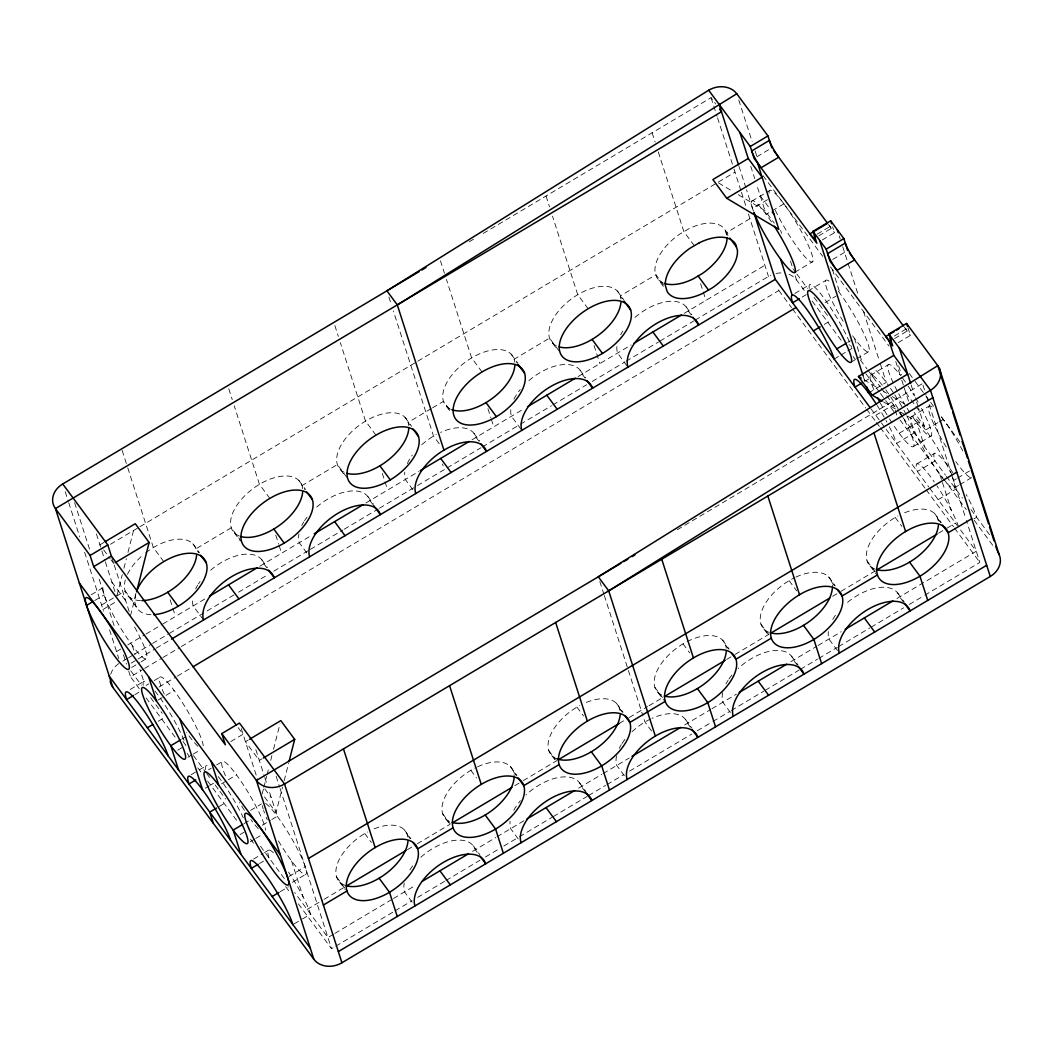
<?xml version="1.0" encoding="UTF-8"?>
<svg xmlns="http://www.w3.org/2000/svg" width="1053" height="1053" viewBox="0 0 1053 1053"><rect width="100%" height="100%" fill="white"/><g stroke="black" fill="none" stroke-linecap="round" stroke-linejoin="round"><path stroke-width="0.75" stroke-dasharray="5 3.75" d="M117.041 595.34L122.306 574.662M123.925 568.291L126.36 558.735M127.979 552.377L134.047 528.501M130.506 615.689L135.771 594.998M263.408 789.052L262.197 793.83L276.057 812.574L282.533 787.117M263.816 787.46L266.646 776.324M267.054 774.732L269.081 766.768M270.7 760.411L271.911 755.633M273.53 749.262L280.006 723.793M284.152 780.747L288.614 763.241M469.269 241.756L473.455 239.255M483.222 233.437L711.078 97.679L715.803 104.063M103.984 542.361L99.903 544.796L102.667 548.547M756.817 156.779L770.414 148.67M110.499 544.256L138.575 527.527M139.97 526.697L416.409 361.995M417.804 361.153L734.994 172.166M91.177 594.774L103.418 587.482M751.763 201.162L769.44 190.632M94.691 600.552L104.221 594.879M767.519 199.649L752.566 208.573L746.551 189.83M101.588 605.027L115.461 596.761M116.844 595.932L125.175 590.983L135.561 605.041M431.204 408.63L408.077 422.411L409.972 424.964M432.572 407.814L443.445 401.338L450.065 410.288M749.933 218.708L726.057 232.937L727.952 235.503M102.878 609.582L116.475 601.474M783.866 203.821L766.176 214.351L756.712 184.867M116.541 651.583L120.753 649.069M127.768 644.884L144.603 634.854M146.012 634.024L161.451 624.824M162.846 623.981L205.401 598.63M259.815 566.211L310.135 536.227M365.904 502.992L418.949 471.389M471.994 439.785L523.683 408.985M578.084 376.566L631.129 344.963M684.187 313.36L764.886 265.264M817.154 234.174L830.751 226.079M818.786 235.833L832.383 227.738A13.886 2.106 59.2 0 1 829.29 225.513M822.261 240.005L834.502 232.713L832.594 226.75M122.951 661.073L127.176 658.546M128.584 657.717L132.81 655.19M134.218 654.347L151.132 644.278M152.54 643.436L168.046 634.196M169.454 633.353L237.109 593.05M238.518 592.207L268.12 574.569M273.754 571.213L308.99 550.219M310.398 549.376L342.817 530.067M344.226 529.225L378.053 509.073M379.462 508.23L416.106 486.394M417.514 485.551L444.3 469.599L442.51 464.004M447.117 467.914L480.945 447.762M482.353 446.92L518.997 425.083M520.406 424.241L551.417 405.774M552.825 404.931L586.653 384.779M592.286 381.41L624.705 362.1M626.114 361.258L658.533 341.949M659.941 341.106L693.769 320.954M695.177 320.112L768.466 276.439A20.823 17.203 -17.8 0 1 770.875 275.188M131.112 663.153L136.693 659.836M138.088 659.007L154.804 649.043M156.186 648.214L170.125 639.908M131.638 667.457L139.799 662.587M141.168 661.784L146.604 658.533M794.949 272.227L812.626 261.697M139.299 688.688L130.519 676.816L143.234 669.234M144.643 668.392L161.596 658.296M163.018 657.454L179.958 647.358M181.379 646.516L778.865 290.51L777.522 286.311M832.712 259.446L846.322 251.338M130.177 689.504L143.787 681.409L139.917 669.392M794.844 293.471L809.81 284.56M146.104 685.424L148.828 683.792M154.264 680.554L159.701 677.316M808.046 291.01L825.736 280.467M134.745 694.756L140.181 691.518M802.136 297.104L806.216 294.669M159.029 687.03L175.983 676.934M177.391 676.092L191.514 667.681M157.805 700.219L164.61 696.178M165.966 695.362L174.127 690.505M825.197 302.566L836.069 296.09M158.253 721.266L165.058 717.211M824.288 324.416L831.08 320.362M181.669 739.245L185.749 736.81M847.704 342.396L850.416 340.777M177.694 750.197L183.13 746.959M834.2 359.02L839.636 355.782M840.992 354.966L846.441 351.728M847.797 350.925L851.877 348.49L849.047 344.66M894.405 336.039L906.646 328.733M187.934 757.291L192.015 754.856M193.37 754.053L200.175 749.999M851.245 362.061L855.326 359.639M856.681 358.823L868.922 351.531M894.681 338.5L908.278 330.392A13.886 2.106 59.2 0 1 905.185 328.181M898.156 342.673L910.397 335.38L908.015 327.931M230.818 741.536L243.059 734.244L237.215 726.32M248.179 740.062L245.454 741.694L259.314 760.437L262.039 758.818M191.198 774.705L198.003 770.651M199.359 769.835L206.164 765.781M208.481 769.796L211.205 768.177M216.642 764.939L222.091 761.701M870.436 375.381L888.113 364.851M864.513 381.476L872.674 376.619A41.646 6.305 59.2 0 1 871.673 372.801M205.296 788.157L209.376 785.722M210.745 784.919L213.456 783.3M868.607 392.927L886.297 382.397L879.874 362.403M221.551 783.801L226.987 780.549M228.343 779.746L236.504 774.876A41.646 6.305 59.2 0 1 265.619 830.172M677.237 529.764L922.481 383.634M219.274 806.453L226.079 802.399M875.78 415.277L893.47 404.747L894.813 408.933M250.588 810.415L261.473 803.926M911.174 416.804L928.864 406.274M244.059 823.63L249.495 820.379M899.196 433.257L916.887 422.727L924.652 446.933M240.071 834.581L244.151 832.146M262.289 825.223L270.45 820.353M271.806 819.55L277.255 816.299L268.778 789.921M937.841 422.701L925.6 429.993L918.624 408.274M939.197 421.884L943.277 419.463M250.311 841.676L254.392 839.241M255.761 838.425L262.552 834.384M913.622 446.446L931.3 435.916M253.576 859.09L263.105 853.417M264.461 852.601L268.541 850.166M916.887 463.86L934.564 453.33M259.499 863.513L263.579 861.091M288.904 876.504L305.225 866.777M953.57 480.471L956.282 478.839M957.651 478.036L969.892 470.744M292.418 882.282L306.028 874.174M954.373 487.868L958.454 485.433M959.809 484.63L972.051 477.338M280.295 891.641L288.456 886.784M938.157 499.662L955.848 489.118M307.147 909.41L322.679 900.157M324.1 899.315L345.279 886.692M407.432 849.653L415.909 844.598M417.317 843.769L449.815 824.407M514.785 785.696L521.854 781.484M523.262 780.642L557.155 760.437M619.309 723.411L627.785 718.357M629.194 717.514L647.569 706.576M648.977 705.734L661.692 698.165M726.662 659.441L733.73 655.242M735.139 654.4L769.045 634.196M832.607 596.327L839.662 592.115M841.084 591.273L874.977 571.068M938.539 533.2L945.607 528.988M947.016 528.145L955.492 523.104M294.287 923.823L301.092 919.769M302.448 918.966L310.609 914.096A41.646 6.305 59.2 0 0 288.561 872.095M973.92 518.879L976.644 517.247A41.646 6.305 59.2 0 0 966.246 494.607M333.511 934.222L327.944 937.539L294.629 892.483M334.907 933.392L392.019 899.354M393.414 898.525L415.448 885.402M472.573 851.364L495.687 837.583M497.055 836.766L524.262 820.563M578.663 788.144L601.789 774.363M603.145 773.56L629.233 758.015M684.7 724.964L710.604 709.538M711.96 708.722L736.442 694.138M790.842 661.718L816.694 646.318M818.049 645.502L841.176 631.734M896.945 598.499L976.289 551.232L958.954 527.79A41.646 6.305 59.2 0 0 936.907 485.788M298.354 903.829L331.524 948.714L334.354 947.029M335.762 946.186L393.677 911.674M395.086 910.832L412.039 900.736M417.686 897.367L444.524 881.374M445.945 880.532L479.839 860.34M485.486 856.971L498.201 849.402M503.847 846.033L517.984 837.609M519.392 836.766L551.877 817.418M553.286 816.575L587.192 796.371M588.601 795.528L605.554 785.433M606.962 784.59L623.916 774.495M629.562 771.125L691.716 734.099M697.362 730.729L711.499 722.305M712.907 721.463L729.861 711.367M731.269 710.525L763.754 691.176M765.176 690.334L799.069 670.129M800.477 669.287L817.431 659.191M818.839 658.349L837.214 647.411M838.622 646.568L869.699 628.049M871.107 627.206L903.592 607.844M909.252 604.488L923.376 596.064M924.784 595.221L979.869 562.394L966.404 520.458M718.515 182.919L732.598 191.317M738.232 194.673L764.991 210.626L774.231 223.131M864.065 379.804L878.149 388.202M883.783 391.558L886.6 393.243M892.233 396.599L907.725 405.839M883.559 401.917L899.051 411.157M900.46 411.999L906.093 415.356M907.502 416.198L924.402 426.268L914.241 412.513M828.448 224.513L834.502 232.713M904.343 327.167L910.397 335.38M763.07 175.693L822.683 256.313M830.435 266.817L888.916 345.911M909.318 373.512L914.175 380.08M915.136 381.397L924.837 394.52M925.811 395.836L929.694 401.075M930.668 402.391L933.577 406.326M941.343 416.83L961.244 443.747M760.2 195.726L770.375 209.481M905.751 392.624L915.004 405.115M915.926 406.366L919.624 411.368M792.962 268.791L795.857 272.701M796.818 274.004L807.401 288.325M814.074 297.354L828.25 316.532M860.38 359.994L867.001 368.945M867.948 370.222L880.229 386.846M881.177 388.123L885.902 394.52M886.85 395.796L898.196 411.131M899.13 412.421L901.973 416.251M902.921 417.528L945.449 475.061M946.397 476.338L962.455 498.069M970.971 509.586L990.11 535.477M788.987 274.346A20.823 17.203 -17.8 0 1 796.555 279.966L805.334 291.852M812.166 301.092L842.413 342.001M853.141 356.519L855.102 359.165M865.829 373.683L879.492 392.164M880.466 393.48L895.103 413.276M899.986 419.871L942.909 477.957M943.883 479.273L966.325 509.626M974.13 520.182L993.65 546.586M871.055 408.893L885.231 428.071M886.178 429.348L928.707 486.881M929.654 488.158L957.23 525.447M778.865 290.51L791.553 307.66M792.527 308.977L865.711 407.972M866.685 409.288L875.464 421.174M876.438 422.49L879.373 426.452M880.347 427.768L925.232 488.487M926.206 489.803L953.531 526.763M954.505 528.079L979.869 562.394M663.351 286.35L656.73 277.4L654.966 271.49A41.646 22.6 -36.5 0 1 679.698 234.135L688.952 228.712A41.646 22.6 -36.5 0 1 725.267 230.265L729.992 236.662M934.695 513.653L941.316 522.604M937.762 518.721L940.592 522.551M694.282 245.744L683.884 231.673L658.112 151.421M895.221 517.444L901.842 526.395M686.187 306.963L691.847 314.636M897.577 592.931L904.198 601.882M691.097 314.755L688.267 310.925A41.646 22.6 -36.5 0 0 632.735 319.414M903.448 602L899.657 596.88A41.646 22.6 -36.5 0 0 845.322 604.29M663.495 284.955L655.927 274.728L620.27 295.972L623.1 299.815M867.027 560.867L875.543 572.371M870.094 565.935L875.767 573.595M617.203 290.904L623.824 299.855M828.606 576.873L835.226 585.823M831.673 581.94L834.502 585.771M588.127 308.766L577.728 294.708L552.522 216.181M789.131 580.664L796.687 590.891M626.983 365.852L617.532 353.071A41.646 22.6 -36.5 0 1 616.979 345.674M837.438 650.53L828.935 639.026A41.646 22.6 -36.5 0 1 828.369 631.629M580.085 370.182L585.758 377.856M791.487 656.137L798.108 665.088M585.007 377.974L582.164 374.131A41.646 22.6 -36.5 0 0 526.645 382.634M797.345 665.206L793.567 660.099A41.646 22.6 -36.5 0 0 738.048 668.589M558.998 350.899L549.534 338.118L514.18 359.191L517.01 363.022M760.937 624.074L768.506 634.301M552.601 343.186L556.379 348.293M764.004 629.141L768.729 635.538M511.113 354.124L517.734 363.074M722.516 640.079L729.137 649.03M725.57 645.147L728.413 648.99M482.037 371.985L471.639 357.915L446.433 279.4M683.042 643.87L689.649 652.821M520.893 429.071L511.442 416.277A41.646 22.6 -36.5 0 1 511.087 407.511M730.4 712.473L722.845 702.233A41.646 22.6 -36.5 0 1 722.792 692.084M473.995 433.402L479.668 441.062M685.398 719.357L692.018 728.307M478.918 441.181L476.074 437.35A41.646 22.6 -36.5 0 0 440.575 432.401M690.307 727.149L687.477 723.306A41.646 22.6 -36.5 0 0 651.978 718.357M654.848 687.293L662.403 697.52M446.511 406.405L451.237 412.789M657.914 692.361L663.574 700.034M439.206 443.747L433.533 436.074L393.374 311.004M651.557 730.979L644.936 722.042L643.436 717.356M405.023 417.343L411.644 426.294M616.426 703.299L623.034 712.249M619.48 708.366L622.323 712.197M375.947 435.192L365.549 421.134L340.33 342.607M576.939 707.09L583.559 716.04M412.908 489.724L405.352 479.497A41.646 22.6 -36.5 0 1 404.786 472.099M624.311 775.679L616.742 765.452A41.646 22.6 -36.5 0 1 616.689 755.304M367.905 496.608L373.578 504.282M579.308 782.576L585.916 791.514M372.815 504.4L369.985 500.57A41.646 22.6 -36.5 0 0 314.452 509.06M585.165 791.645L581.388 786.525A41.646 22.6 -36.5 0 0 525.855 795.015M346.806 477.338L337.355 464.544L301.987 485.617L304.83 489.461M548.758 750.513L555.365 759.463M340.422 469.612L345.147 476.009M551.811 755.567L556.537 761.964M298.934 480.55L305.541 489.5M510.323 766.518L516.944 775.469M513.39 771.573L516.22 775.416M269.844 498.411L259.446 484.341L234.24 405.826M470.849 770.309L476.522 777.97M306.818 552.93L299.249 542.703A41.646 22.6 -36.5 0 1 298.907 533.95M518.221 838.899L510.652 828.672A41.646 22.6 -36.5 0 1 510.1 821.274M261.815 559.827L267.488 567.501M473.205 845.783L479.826 854.733M266.725 567.62L263.895 563.776A41.646 22.6 -36.5 0 0 209.547 571.187M477.18 852.298L475.285 849.745A41.646 22.6 -36.5 0 0 419.765 858.234M241.663 541.821L231.265 527.764L195.897 548.837L198.727 552.667M442.668 813.719L450.223 823.946M234.319 532.831L239.992 540.505M445.722 818.786L450.447 825.183M192.831 543.769L199.451 552.72M404.234 829.725L410.854 838.675M407.3 834.792L410.13 838.622M163.755 561.618L153.356 547.56L127.65 467.493M364.759 833.515L371.38 842.466M203.558 619.98L193.16 605.923A41.646 22.6 -36.5 0 1 192.607 598.525M412.118 902.105L404.563 891.878A41.646 22.6 -36.5 0 1 404.207 883.125M103.602 549.798L110.065 558.551M110.986 559.801L113.763 563.552M336.565 876.938L345.081 888.442M128.229 596.037L138.627 610.108M339.632 882.006L345.305 889.667M111.855 582.046L125.715 600.789M264.803 788.934L271.279 797.687M130.783 670.853L141.378 685.174M150.618 697.678L162.175 713.302M183.011 741.496L185.854 745.34A41.646 6.305 59.2 0 0 184.578 741.746M193.41 755.567L205.704 772.178M206.638 773.468L210.429 778.575M215.154 784.972L218.932 790.079M219.88 791.356L225.553 799.03M260.512 846.336L286.034 880.861M146.13 697.928L176.377 738.851M187.118 753.369L189.066 756.001M197.846 767.887L201.755 773.165M207.612 781.089L237.86 821.998M250.535 839.162L255.418 845.756M285.666 886.679L290.549 893.273M922.981 385.201L925.982 394.572M926.482 396.125L952.057 475.785M952.557 477.338L965.917 518.918M911.148 384.99L914.636 395.849M916.623 402.062L918.124 406.721M898.643 365.931L901.565 375.013M895.787 361.587L901.276 378.659M901.776 380.212L903.764 386.412M904.264 387.965L909.581 404.536M839.254 235.885L840.241 238.978M842.729 246.705L858.603 296.183M863.565 311.635L879.373 360.863M895.261 410.328L897.051 415.922M832.383 269.45L840.149 293.655M854.496 338.342L862.275 362.548M863.105 375.789L865.105 382.028M738.745 99.943L752.145 141.681M755.133 150.948L757.607 158.687M780.615 230.344L781.602 233.411M790.5 261.105L792.475 267.251M795.199 275.781L796.555 279.966M750.736 166.242L754.725 178.655M739.022 166.4L746.037 188.263M711.078 97.679L717.054 116.291M717.554 117.844L733.493 167.506M733.994 169.059L740.97 190.777M741.47 192.33L745.958 206.296M748.446 214.062L768.466 276.439M652.136 132.796L655.124 142.102M700.561 283.612L705.944 300.381M546.046 196.003L549.534 206.875M594.024 345.45L599.855 363.601M599.802 581.48L603.817 593.971M604.317 595.537L627.891 668.931M628.391 670.498L642.935 715.79M440.444 260.775L444.432 273.188M487.934 408.656L490.843 417.738M491.33 419.252L493.765 426.82M388.899 297.038L391.387 304.791M334.854 325.535L338.342 336.407M382.318 473.389L387.662 490.027M228.764 388.754L232.252 399.613M275.741 535.082L278.663 544.164M279.15 545.678L281.572 553.246M276.136 776.193L279.65 787.117M280.151 788.684L331.524 948.714M255.826 749.578L264.303 775.956M264.803 777.509L266.791 783.722M241.269 728.65L257.406 778.93M122.174 450.421L127.15 465.939M170.138 599.815L175.482 616.453M111.855 557.59L113.29 562.065M114.264 565.106L129.545 612.714M96.415 533.937L101.391 549.455M101.891 551.009L104.879 560.314M105.379 561.868L116.159 595.445M132.191 645.357L135.087 654.361M74.631 502.729L90.176 551.153M99.206 579.268L114.093 625.64M123.477 654.874L126.439 664.101M128.729 671.222L130.519 676.816M65.22 491.738L68.208 501.057M68.708 502.61L79.673 536.74M84.648 552.259L103.589 611.227M109.565 629.852L118.778 658.559M939.947 474.679L941.948 480.931M942.448 482.498L951.464 510.639M291.602 860.999L303.119 896.945M725.267 230.265L726.702 235.095M776.035 273.477A20.823 17.203 -17.8 0 1 784.024 273.109M110.67 674.315A20.823 17.203 -17.8 0 1 120.121 662.745M875.951 370.538A41.646 6.305 59.2 0 1 888.785 385.859M890.483 388.32A41.646 6.305 59.2 0 1 893.931 393.519M894.8 394.862A41.646 6.305 59.2 0 1 903.092 408.827M903.856 410.222A41.646 6.305 59.2 0 1 906.067 414.369M906.765 415.711A41.646 6.305 59.2 0 1 914.254 432.875L896.577 443.405A41.646 6.305 59.2 0 0 889.087 426.254M952.86 472.692A41.646 6.305 59.2 0 0 935.051 461.003L917.374 471.533A41.646 6.305 59.2 0 1 934.327 481.998M809.296 288.417A41.646 6.305 59.2 0 1 825.46 300.144A41.646 6.305 59.2 0 1 851.508 347.358M921.493 408.432A41.646 6.305 59.2 0 1 931.036 436.153A41.646 6.305 59.2 0 1 911.253 414.685M909.621 412.197A41.646 6.305 59.2 0 1 907.146 408.301M905.527 405.668A41.646 6.305 59.2 0 1 897.933 392.321M897.235 391.018A41.646 6.305 59.2 0 1 893.905 384.345M893.247 382.95A41.646 6.305 59.2 0 1 900.749 375.671M902.539 378.04A41.646 6.305 59.2 0 1 906.264 383.266M908.16 386.082A41.646 6.305 59.2 0 1 913.886 395.099M915.491 397.758A41.646 6.305 59.2 0 1 918.598 403.141M838.372 291.299A41.646 6.305 59.2 0 1 868.12 344.12A41.646 6.305 59.2 0 1 852.667 335.815M843.15 321.283A41.646 6.305 59.2 0 1 830.725 282.586M970.234 477.496A41.646 6.305 59.2 0 1 955.795 461.622M946.265 447.091A41.646 6.305 59.2 0 1 932.655 407.366M941.5 417.093A41.646 6.305 59.2 0 1 963.6 452.461M769.098 193.212A41.646 6.305 59.2 0 1 796.476 222.946A41.646 6.305 59.2 0 1 809.56 261.131A41.646 6.305 59.2 0 1 773.955 207.362M407.327 463.531A41.646 22.6 -36.5 0 1 412.289 455.12M421.74 444.761A41.646 22.6 -36.5 0 1 436.337 434.494M513.969 399.126A41.646 22.6 -36.5 0 1 520.221 389.518M301.79 525.552A41.646 22.6 -36.5 0 1 303.777 521.933M304.541 520.735A41.646 22.6 -36.5 0 1 307.094 517.128M620.678 334.709A41.646 22.6 -36.5 0 1 622.823 331.09M195.7 588.772A41.646 22.6 -36.5 0 1 197.688 585.152M198.451 583.954A41.646 22.6 -36.5 0 1 200.096 581.546M450.276 409.051A41.646 22.6 -36.5 0 1 465.966 361.653A41.646 22.6 -36.5 0 1 514.812 362.285M556.366 345.832A41.646 22.6 -36.5 0 1 572.055 298.433A41.646 22.6 -36.5 0 1 620.901 299.078M663.048 282.888A41.646 22.6 -36.5 0 1 656.73 277.4M344.186 472.257A41.646 22.6 -36.5 0 1 359.876 424.859A41.646 22.6 -36.5 0 1 408.722 425.504M239.584 536.109A41.646 22.6 -36.5 0 1 252.694 488.882A41.646 22.6 -36.5 0 1 302.619 488.71M145.656 552.812A41.646 22.6 -36.5 0 1 196.529 551.93M140.602 600.605A41.646 22.6 -36.5 0 1 125.307 580.058M127.452 574.359A41.646 22.6 -36.5 0 1 143.261 554.76M134.639 627.101A41.646 6.305 59.2 0 1 144.787 658.691A41.646 6.305 59.2 0 1 115.382 618.914A41.646 6.305 59.2 0 1 105.234 587.324M197.911 746.261A41.646 6.305 59.2 0 1 186.644 732.664M164.215 694.045A41.646 6.305 59.2 0 1 173.232 689.294A41.646 6.305 59.2 0 1 203.242 745.8M258.261 828.632A41.646 6.305 59.2 0 1 250.851 819.576M244.414 810.297A41.646 6.305 59.2 0 1 239.492 802.518M225.447 775.837A41.646 6.305 59.2 0 1 236.504 774.876M143.261 685.266A41.646 6.305 59.2 0 1 147.538 683.002M154.909 690.979A41.646 6.305 59.2 0 1 184.051 740.43M205.651 769.638A41.646 6.305 59.2 0 1 209.916 767.387M218.261 776.587A41.646 6.305 59.2 0 1 243.322 817.786M269.028 857.84A41.646 6.305 59.2 0 1 274.188 853.496M265.567 803.452A41.646 6.305 59.2 0 1 294.221 843.032A41.646 6.305 59.2 0 1 304.83 874.543A41.646 6.305 59.2 0 1 277.86 839.925M267.344 819.853A41.646 6.305 59.2 0 1 266.198 817.26M264.5 813.008A41.646 6.305 59.2 0 1 263.632 810.52M263.211 809.125A41.646 6.305 59.2 0 1 262.487 805.69M374.157 828.829A41.646 22.6 -36.5 0 1 407.932 837.885M344.897 885.283A41.646 22.6 -36.5 0 1 338.171 861.828A41.646 22.6 -36.5 0 1 367.418 832.015M477.562 766.768A41.646 22.6 -36.5 0 1 514.048 778.075M449.486 821.432A41.646 22.6 -36.5 0 1 445.235 796.476A41.646 22.6 -36.5 0 1 476.206 767.413M586.337 702.404A41.646 22.6 -36.5 0 1 620.112 711.459M557.076 758.858A41.646 22.6 -36.5 0 1 550.35 735.389A41.646 22.6 -36.5 0 1 579.598 705.589M687.043 641.659A41.646 22.6 -36.5 0 1 726.215 648.253M661.679 695.006A41.646 22.6 -36.5 0 1 656.888 671.195A41.646 22.6 -36.5 0 1 685.687 642.369M619.282 748.301A41.646 22.6 -36.5 0 1 621.27 744.682M622.033 743.484A41.646 22.6 -36.5 0 1 625.521 738.679M631.945 731.796A41.646 22.6 -36.5 0 1 650.557 719.015M513.798 810.31A41.646 22.6 -36.5 0 1 520.406 800.728M409.841 869.91A41.646 22.6 -36.5 0 1 413.342 865.118M795.844 577.123A41.646 22.6 -36.5 0 1 832.318 588.443M769.269 632.432A41.646 22.6 -36.5 0 1 763.043 607.831A41.646 22.6 -36.5 0 1 794.488 577.768M904.619 512.758A41.646 22.6 -36.5 0 1 938.394 521.814M875.359 569.212A41.646 22.6 -36.5 0 1 868.633 545.744A41.646 22.6 -36.5 0 1 897.88 515.944M725.991 683.884A41.646 22.6 -36.5 0 1 728.123 680.264M728.926 679.067A41.646 22.6 -36.5 0 1 732.598 674.289M832.752 619.467A41.646 22.6 -36.5 0 1 835.871 614.649M900.157 412.342A41.646 6.305 59.2 0 1 913.767 446.222A41.646 6.305 59.2 0 1 893.576 425.215M891.93 422.727A41.646 6.305 59.2 0 1 889.469 418.831M887.047 414.882A41.646 6.305 59.2 0 1 880.242 402.865M873.793 389.531A41.646 6.305 59.2 0 1 883.072 386.214M885.757 389.807A41.646 6.305 59.2 0 1 899.38 410.986M951.622 475.193A41.646 6.305 59.2 0 1 945.081 481.208M944.278 480.247A41.646 6.305 59.2 0 1 914.373 430.532A41.646 6.305 59.2 0 1 920.204 423.174A41.646 6.305 59.2 0 1 950.451 472.455M753.421 211.061A41.646 6.305 59.2 0 1 771.81 222.394M877.11 405.392A41.646 6.305 59.2 0 1 886.929 422.148M151 614.676A41.646 22.6 -36.5 0 1 136.719 591.049"/><path stroke-width="1.5" d="M136.574 591.812L149.131 542.479L135.271 523.723L105.339 541.558M289.009 761.648L294.682 739.364L280.822 720.621L249.535 739.259M771.783 147.868L767.953 135.942L736.758 93.756A20.823 17.203 -17.8 0 0 708.682 90.229L386.899 290.825L397.297 304.896L443.932 450.144A41.646 22.6 -36.5 0 0 415.751 493.554M397.297 304.896L736.758 93.756M627.14 779.523A41.646 22.6 -36.5 0 1 655.335 736.1L608.7 590.851L930.483 390.255A20.823 17.203 -17.8 0 0 937.762 365.654L906.58 323.455L888.89 333.998L892.72 345.911L830.001 261.065L826.171 249.14L812.995 231.331L830.685 220.801L843.848 238.61L847.678 250.522M997.56 551.864A20.823 17.203 -17.8 0 1 990.268 576.465L341.922 962.771A20.823 17.203 -17.8 0 1 313.847 959.244L112.842 687.346L55.44 508.586A20.823 17.203 -17.8 0 1 62.732 483.985L419.015 271.7M421.805 270.042L425.991 267.541M812.995 231.331L816.825 243.243L754.093 158.398L750.276 146.485L767.953 135.942M739.877 132.415L748.249 158.49L712.881 179.563L726.741 198.306L778.851 229.383L757.568 163.083M341.922 962.771L284.534 784.011L239.479 723.069L221.788 733.599L225.381 744.774L93.691 566.632L90.097 555.457L107.788 544.928L62.732 483.985M93.691 566.632L111.368 556.102L107.788 544.928M115.119 562.736L149.131 542.479M726.741 198.306L762.109 177.233L748.249 158.49M86.53 605.409L93.335 601.368M209.481 596.195L257.09 567.83M314.215 533.792L363.18 504.624M420.305 470.586L469.269 441.404M527.764 406.55L575.372 378.185M633.853 343.344L681.462 314.979M171.521 639.079L775.284 279.335L754.04 213.18M826.171 249.14L843.848 238.61M133.389 695.559L126.584 699.613A41.646 6.305 59.2 0 1 140.207 705.392A41.646 6.305 59.2 0 1 168.164 755.87M799.411 298.723L792.606 302.777A41.646 6.305 59.2 0 1 806.229 308.555A41.646 6.305 59.2 0 1 834.2 359.02M192.936 666.839L796.081 307.463M147.381 727.741L152.817 724.503M813.403 330.892L820.208 326.851M180.313 740.048L170.797 745.721L178.562 769.94M836.819 348.885L846.336 343.212M893.958 331.669L885.784 336.539A13.886 2.106 59.2 0 0 890.325 338.461M896.669 330.05L899.394 328.431M882.151 401.075L872.292 395.204L858.432 376.447L893.8 355.374L889.259 341.225M195.766 779.944L188.961 783.998A41.646 6.305 59.2 0 1 202.584 789.776A41.646 6.305 59.2 0 1 230.554 840.255M861.788 383.095L854.983 387.149A41.646 6.305 59.2 0 1 876.254 404.049M263.395 758.002L294.682 739.364M872.292 395.204L907.66 374.131L893.8 355.374M620.849 563.355L256.445 780.484L313.847 959.244M623.679 561.67L627.904 559.156M632.129 556.629L634.946 554.957M216.563 808.072L209.758 812.126L213.338 823.301M932.879 397.692L284.534 784.011A20.823 17.203 -17.8 0 1 256.445 780.484L221.788 733.599M242.69 824.433L233.174 830.106L240.94 854.312M258.143 864.329L251.338 868.383A41.646 6.305 59.2 0 1 264.961 874.161A41.646 6.305 59.2 0 1 292.931 924.639M308.437 858.498L956.782 472.178M272.135 896.511L278.94 892.457M346.7 885.849L406.024 850.495M452.632 822.722L511.955 787.368M558.577 759.595L619.309 723.411M664.509 696.481L725.254 660.284M770.454 633.353L829.777 598.012M876.386 570.226L937.131 534.042M323.389 905.053L346.964 890.996M453.053 827.79L417.699 848.863A41.646 22.6 -36.5 0 1 370.867 899.815A41.646 22.6 -36.5 0 1 358.428 861.117A41.646 22.6 -36.5 0 1 417.699 848.863L412.973 842.466M559.156 764.57L523.789 785.643A41.646 22.6 -36.5 0 1 476.956 836.595A41.646 22.6 -36.5 0 1 464.531 797.898A41.646 22.6 -36.5 0 1 523.789 785.643L518.115 777.97M665.246 701.351L629.878 722.424A41.646 22.6 -36.5 0 1 583.046 773.389A41.646 22.6 -36.5 0 1 570.621 734.678A41.646 22.6 -36.5 0 1 629.878 722.424L625.153 716.04M771.336 638.144L735.968 659.217A41.646 22.6 -36.5 0 1 689.136 710.17A41.646 22.6 -36.5 0 1 676.71 671.472A41.646 22.6 -36.5 0 1 735.968 659.217L731.243 652.821M877.425 574.925L842.071 595.998A41.646 22.6 -36.5 0 1 795.239 646.963A41.646 22.6 -36.5 0 1 782.8 608.252A41.646 22.6 -36.5 0 1 842.071 595.998L837.346 589.601M971.735 518.734L948.161 532.779A41.646 22.6 -36.5 0 1 901.329 583.744A41.646 22.6 -36.5 0 1 888.903 545.046A41.646 22.6 -36.5 0 1 948.161 532.779L942.488 525.118M422.24 881.348L468.493 853.786M526.974 818.944L574.583 790.579M631.997 756.37L680.541 727.439M739.167 692.519L786.762 664.153M845.256 629.299L892.865 600.934M338.342 951.596L986.687 565.29M858.432 376.447L861.249 378.132M773.507 150.21L827.579 223.341L809.889 233.871A13.886 2.106 59.2 0 0 814.43 235.806M849.416 252.865L903.474 325.996M708.682 90.229L750.276 146.485M888.89 333.998L930.483 390.255L990.268 576.465M719.581 109.183L721.476 111.736L55.44 508.586L90.097 555.457M772.218 211.982L774.06 214.483M775.284 279.335L870.107 407.603M729.847 238.057L736.455 247.007M698.113 275.991L708.511 290.049M909.568 562.144L919.967 576.202L927.746 600.407M692.992 317.322L698.652 324.982A41.646 22.6 -36.5 0 0 656.124 323.719A41.646 22.6 -36.5 0 0 627.93 367.128M904.382 603.277L910.055 610.951A41.646 22.6 -36.5 0 0 867.514 609.674A41.646 22.6 -36.5 0 0 839.333 653.084M652.899 331.998L663.298 346.055M864.302 617.953L874.701 632.011M624.047 301.092L630.668 310.043A41.646 22.6 -36.5 0 1 583.836 360.995A41.646 22.6 -36.5 0 1 571.41 322.297A41.646 22.6 -36.5 0 1 630.668 310.043M592.076 339.395L602.474 353.453M803.478 625.35L813.877 639.421L821.643 663.627M586.89 380.528L592.563 388.202A41.646 22.6 -36.5 0 0 550.021 386.925A41.646 22.6 -36.5 0 0 521.84 430.348M798.292 666.483L803.965 674.157A41.646 22.6 -36.5 0 0 761.424 672.88A41.646 22.6 -36.5 0 0 733.243 716.303M546.81 395.204L557.208 409.275M758.199 681.173L768.598 695.23M517.958 364.299L524.578 373.249A41.646 22.6 -36.5 0 1 477.746 424.214A41.646 22.6 -36.5 0 1 465.308 385.503A41.646 22.6 -36.5 0 1 524.578 373.249M485.986 402.601L496.384 416.672M697.389 688.57L707.787 702.627L715.553 726.833M608.7 590.851L598.301 576.794L937.762 365.654L951.662 408.933M480.8 443.747L486.473 451.421A41.646 22.6 -36.5 0 0 443.932 450.144M692.203 729.703L697.876 737.376A41.646 22.6 -36.5 0 0 655.335 736.1M440.707 458.424L451.105 472.481M412.815 428.795L418.475 436.469A41.646 22.6 -36.5 0 1 371.643 487.434A41.646 22.6 -36.5 0 1 359.218 448.723A41.646 22.6 -36.5 0 1 418.475 436.469M379.896 465.821L390.294 479.892M591.299 751.776L601.684 765.847L609.463 790.053M373.762 505.677L380.383 514.627A41.646 22.6 -36.5 0 0 337.842 513.351A41.646 22.6 -36.5 0 0 309.648 556.774M586.113 792.922L591.786 800.583A41.646 22.6 -36.5 0 0 549.245 799.319A41.646 22.6 -36.5 0 0 521.051 842.729M334.617 521.643L345.015 535.701M546.02 807.598L556.418 821.656M306.713 492.014L312.386 499.688A41.646 22.6 -36.5 0 1 265.553 550.64A41.646 22.6 -36.5 0 1 253.128 511.942A41.646 22.6 -36.5 0 1 312.386 499.688M273.806 529.04L284.192 543.098M485.196 814.996L495.594 829.053L503.373 853.272M268.62 570.173L274.293 577.847A41.646 22.6 -36.5 0 0 231.752 576.57A41.646 22.6 -36.5 0 0 203.558 619.98M480.01 856.128L485.683 863.802A41.646 22.6 -36.5 0 0 443.155 862.525A41.646 22.6 -36.5 0 0 414.961 905.949M228.527 584.849L238.926 598.92M439.93 870.805L450.329 884.875M200.623 555.221L206.296 562.894M167.703 592.247L178.102 606.317M379.106 878.215L389.505 892.273L397.271 916.479M111.368 556.102L236.241 725.004M79.357 583.072L280.361 854.97M109.249 676.171L310.253 948.069M939.46 368.603L999.244 554.813M952.662 412.026L960.099 435.218M962.087 441.404L963.574 446.038M964.074 447.591L967.417 458.016M968.378 460.99L970.774 468.44M971.248 469.928L988.53 523.775M989.517 526.842L993.966 540.689M995.756 546.283L997.112 550.469M906.58 323.455L907.528 326.443M899.288 348.056L910.648 383.437M837.267 229.699L838.254 232.792M830.685 220.801L831.633 223.776M819.589 240.242L863.105 375.789M866.606 386.701L868.607 392.927M873.937 432.822L905.619 531.515M780.536 259.038L792.132 295.09M719.081 104.286L738.522 164.834M767.834 496.029L799.53 594.721M661.745 559.248L693.44 657.941M555.655 622.455L587.337 721.147M449.565 685.674L481.247 784.367M343.462 748.894L375.158 847.586M211.048 761.214L218.827 785.42M179.866 719.015L202.584 789.776M148.67 676.829L156.449 701.035M112.842 687.346A20.823 17.203 -17.8 0 1 110.21 681.159M514.825 365.694A41.646 22.6 -36.5 0 1 490.54 399.666A41.646 22.6 -36.5 0 1 451.776 409.683M620.915 302.474A41.646 22.6 -36.5 0 1 597.512 335.828A41.646 22.6 -36.5 0 1 559.143 346.885M727.083 237.504A41.646 22.6 -36.5 0 1 702.298 273.53L693.045 278.966A41.646 22.6 -36.5 0 1 664.298 283.375M408.735 428.9A41.646 22.6 -36.5 0 1 385.332 462.254A41.646 22.6 -36.5 0 1 346.964 473.31M302.645 492.12A41.646 22.6 -36.5 0 1 279.242 525.473A41.646 22.6 -36.5 0 1 240.874 536.53M196.556 555.339A41.646 22.6 -36.5 0 1 141.918 600.618M407.945 841.294A41.646 22.6 -36.5 0 1 384.542 874.648A41.646 22.6 -36.5 0 1 346.174 885.705M514.048 778.075A41.646 22.6 -36.5 0 1 490.645 811.429A41.646 22.6 -36.5 0 1 452.264 822.485M620.138 714.869A41.646 22.6 -36.5 0 1 595.853 748.841A41.646 22.6 -36.5 0 1 557.076 758.858M726.228 651.649A41.646 22.6 -36.5 0 1 702.825 685.003A41.646 22.6 -36.5 0 1 664.456 696.059M832.318 588.443A41.646 22.6 -36.5 0 1 808.915 621.783A41.646 22.6 -36.5 0 1 770.546 632.853M938.407 525.223A41.646 22.6 -36.5 0 1 915.004 558.564A41.646 22.6 -36.5 0 1 876.636 569.634M879.558 401.548A41.646 6.305 59.2 0 1 877.61 397.731M774.271 226.171A41.646 6.305 59.2 0 1 791.974 271.74A41.646 6.305 59.2 0 1 753.948 212.416M136.719 591.049A41.646 22.6 -36.5 0 1 184.367 553.72A41.646 22.6 -36.5 0 1 203.584 580.414A41.646 22.6 -36.5 0 1 153.685 614.636M769.388 140.418L751.71 150.948A13.886 2.106 59.2 0 0 761.029 167.769L778.707 157.239A13.886 2.106 59.2 0 1 769.388 140.418M845.283 243.072L827.605 253.615A13.886 2.106 59.2 0 0 836.924 270.437L854.602 259.907A13.886 2.106 59.2 0 1 845.283 243.072M699.35 242.769L690.097 248.192A41.646 22.6 -36.5 0 0 665.364 285.56L667.128 291.457A41.646 22.6 -36.5 0 0 703.443 293.024L712.697 287.601A41.646 22.6 -36.5 0 0 737.416 250.232L735.665 244.335A41.646 22.6 -36.5 0 0 699.35 242.769M145.393 701.996A41.646 6.305 59.2 0 0 183.393 759.068A41.646 6.305 59.2 0 0 162.07 709.077A41.646 6.305 59.2 0 0 145.393 701.996M207.77 786.38A41.646 6.305 59.2 0 0 245.77 843.453A41.646 6.305 59.2 0 0 224.447 793.462A41.646 6.305 59.2 0 0 207.77 786.38M89.097 612.162A41.646 6.305 59.2 0 0 127.11 669.234A41.646 6.305 59.2 0 0 105.787 619.243A41.646 6.305 59.2 0 0 89.097 612.162M248.521 827.803A41.646 6.305 59.2 0 0 286.521 884.875A41.646 6.305 59.2 0 0 265.198 834.884A41.646 6.305 59.2 0 0 248.521 827.803M811.415 305.146A41.646 6.305 59.2 0 0 849.429 362.219A41.646 6.305 59.2 0 0 828.092 312.228A41.646 6.305 59.2 0 0 811.415 305.146"/></g></svg>
